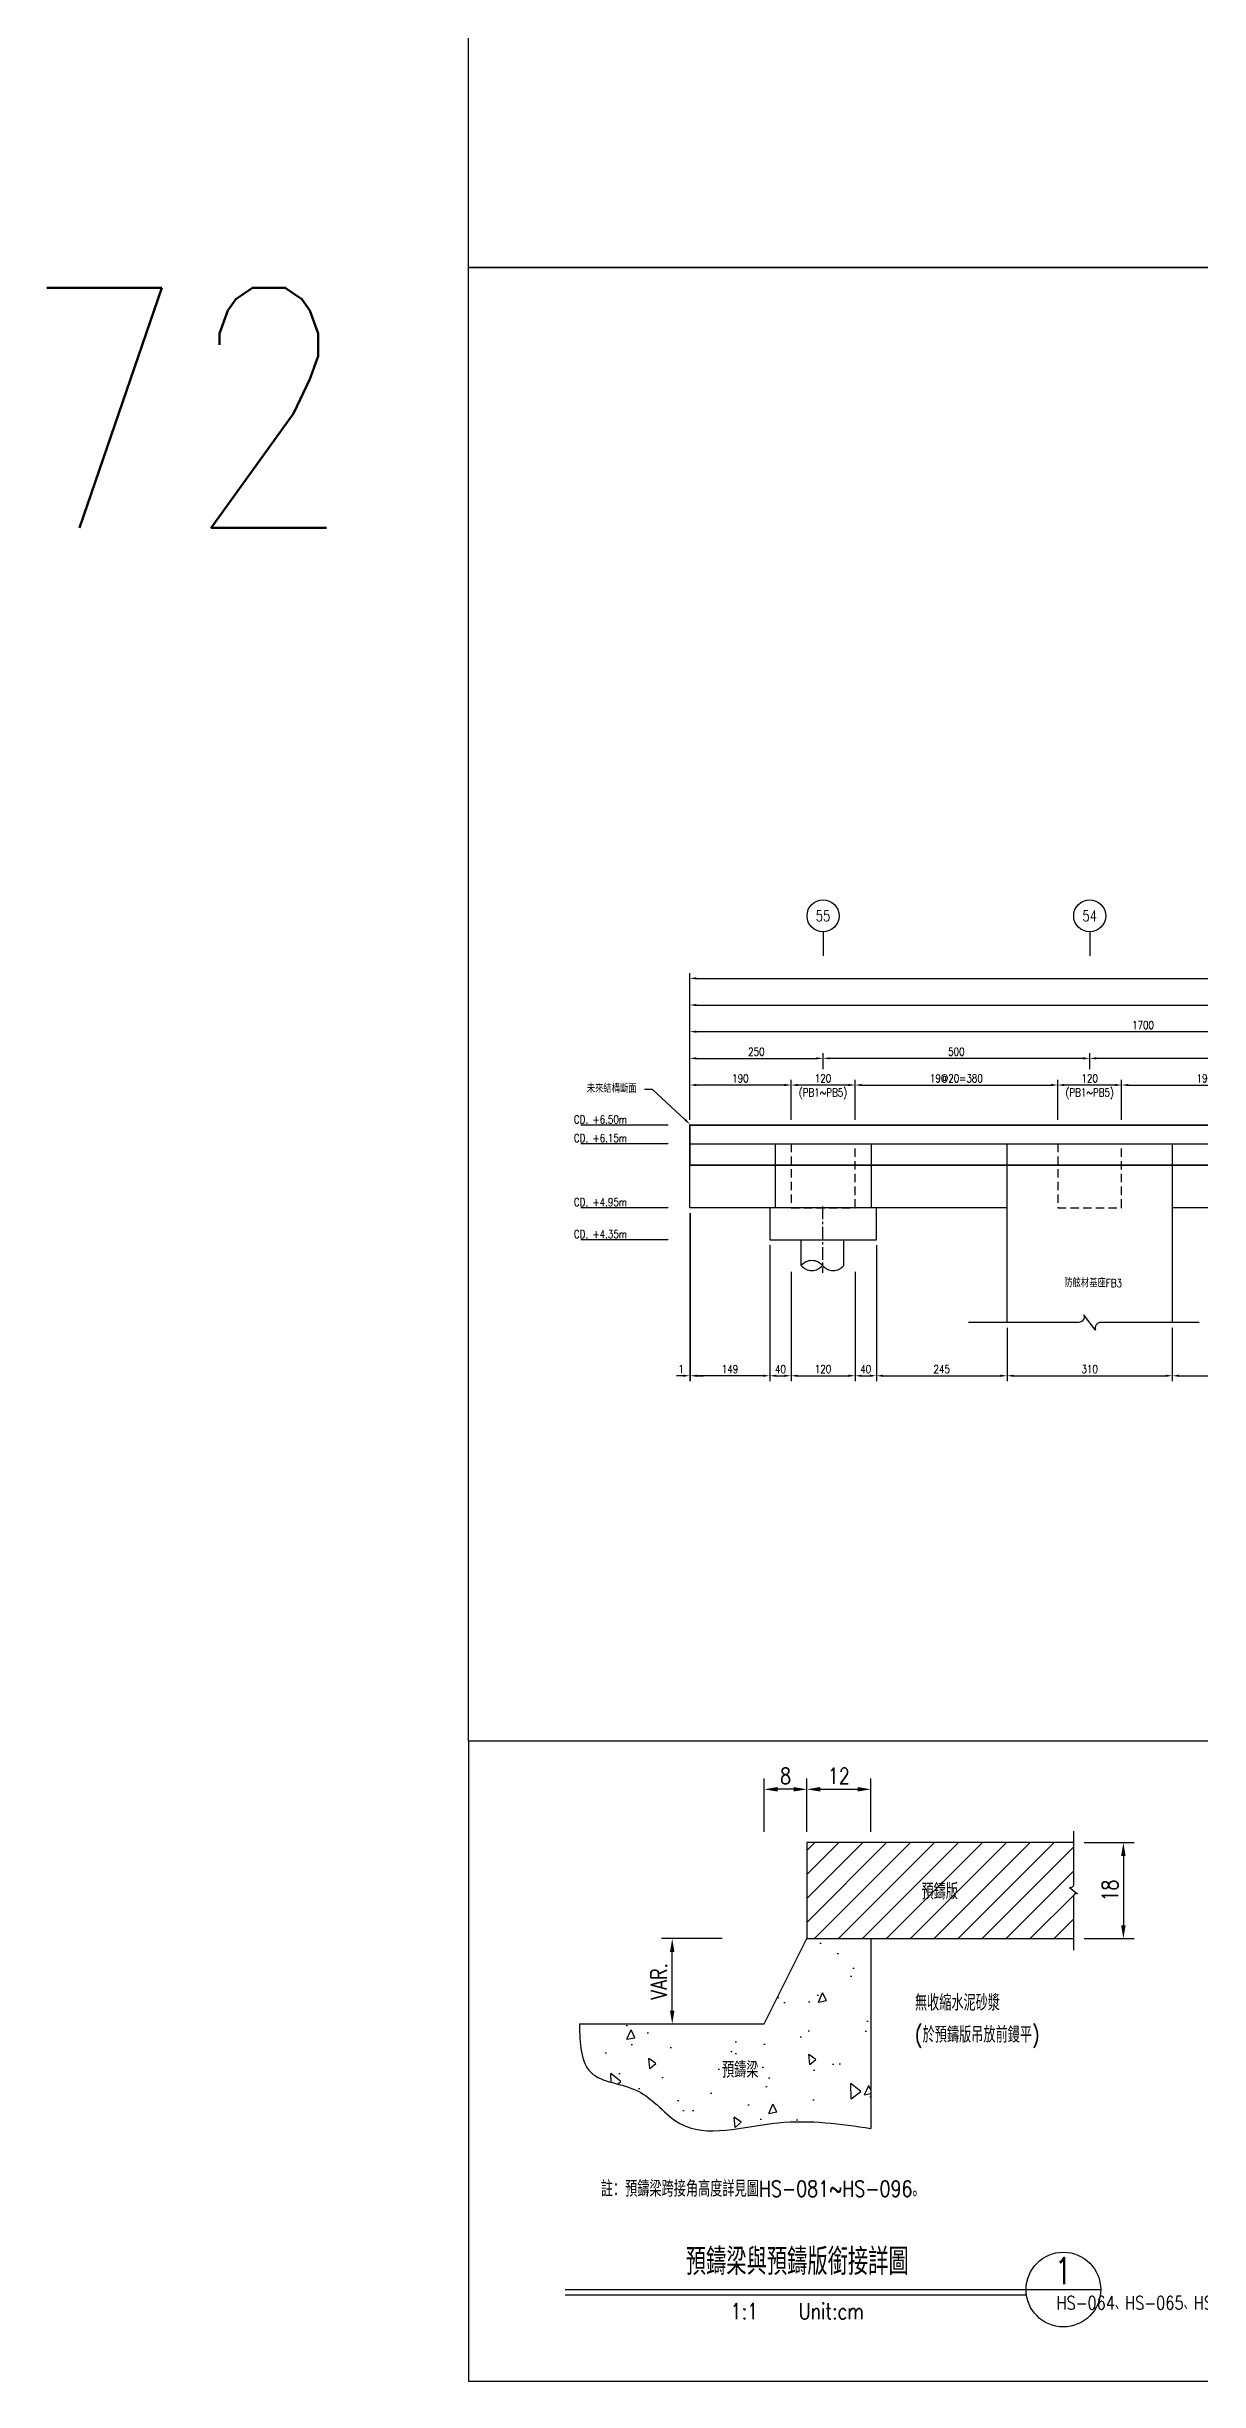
# Model space of a CAD drawing. Extents: x -791 to 13121, y -31587 to 2944.
# Drawn here: x -791 to 1371, y -31587 to -27211 of the extents above; entities that cross this region are included whole.
import ezdxf
from ezdxf import colors
from ezdxf.entities.mleader import LeaderData, LeaderLine
from ezdxf.enums import TextEntityAlignment as Align
from ezdxf.math import Vec2, Vec3

# ---------------------------------------------------------------- set-up
doc = ezdxf.new("R2010")
doc.units = 0
doc.header["$LTSCALE"] = 0.05
doc.linetypes.add('CENTER', pattern=[50.8, 31.75, -6.35, 6.35, -6.35])
doc.linetypes.add('DASHED', pattern=[19.05, 12.7, -6.35])
doc.layers.get('Defpoints').update_dxf_attribs({"linetype": 'CONTINUOUS'})
for name, color, linetype in [('HB_0', 7, 'CONTINUOUS'), ('HB_DIM', 1, 'CONTINUOUS'), ('HB_SYMBOLS', 7, 'CONTINUOUS'), ('HB_TXT_CTEXT', 2, 'CONTINUOUS'), ('底圖', 7, 'CONTINUOUS')]:
    doc.layers.add(name, color=color, linetype=linetype)
doc.styles.get("Standard").update_dxf_attribs({"font": 'ROMANS.shx', "width": 0.8, "bigfont": 'lchinap.shx'})
doc.linetypes.add('TRACKS', pattern='A,3.81,[130,ltypeshp.shx,S=6.35,R=0,X=0,Y=0],3.81', length=7.62)
doc.dimstyles.new('10', dxfattribs={"dimscale": 10, "dimtxt": 3, "dimasz": 2.5, "dimexe": 2, "dimexo": 2, "dimgap": 1, "dimtad": 1, "dimdec": 0, "dimlfac": 0.1, "dimdsep": 46, "dimtxsty": 'Standard', "dimcen": 0, "dimclrt": 2, "dimadec": 0, "dimazin": 0, "dimtfac": 1, "dimtdec": 0, "dimtix": 1, "dimtmove": 2, "dimatfit": 3, "dimfxl": 0, "dimtolj": 1, "dimtzin": 0, "dimarcsym": 0})
doc.dimstyles.new('50cm', dxfattribs={"dimscale": 5, "dimtxt": 3, "dimasz": 2.5, "dimexe": 2, "dimexo": 2, "dimgap": 1, "dimtad": 1, "dimdsep": 46, "dimtxsty": 'Standard', "dimcen": 0, "dimclrt": 2, "dimadec": 0, "dimazin": 0, "dimtfac": 1, "dimtix": 1, "dimtmove": 2, "dimatfit": 3, "dimfxl": 0, "dimtolj": 1, "dimtzin": 0, "dimarcsym": 0})

# ---------------------------------------------------------------- blocks, each defined once
blk = doc.blocks.new('*D744')
at = {"layer": 'Defpoints', "color": 0, "linetype": 'Continuous'}
for p in [(1134.7, -30577.7), (1134.7, -30757.7), (1228.2, -30757.7)]:
    blk.add_point(p, dxfattribs=at)
at = {"layer": 'HB_DIM', "color": 0, "linetype": 'Continuous', "lineweight": -2}
for p, q in [((1154.7, -30577.7), (1248.2, -30577.7)), ((1228.2, -30602.7), (1228.2, -30732.7)), ((1154.7, -30757.7), (1248.2, -30757.7))]:
    blk.add_line(p, q, dxfattribs=at)
at = {"layer": 'HB_DIM', "color": 0, "linetype": 'Continuous'}
for points in [[(1224, -30602.7), (1232.4, -30602.7), (1228.2, -30577.7)], [(1224, -30732.7), (1232.4, -30732.7), (1228.2, -30757.7)]]:
    blk.add_solid(points, dxfattribs=at)
at = {"layer": 'HB_DIM', "color": 2, "linetype": 'Continuous', "insert": (1203.2, -30667.7), "char_height": 30, "attachment_point": 5, "rotation": 90}
blk.add_mtext('\\A1;18', dxfattribs=at)
blk = doc.blocks.new('*D745')
at = {"layer": 'Defpoints', "color": 0, "linetype": 'Continuous'}
for p in [(382.2, -30757.7), (495.8, -30757.7), (495.8, -30917.7)]:
    blk.add_point(p, dxfattribs=at)
at = {"layer": 'HB_DIM', "color": 0, "linetype": 'Continuous', "lineweight": -2}
for p, q in [((475.8, -30757.7), (362.2, -30757.7)), ((382.2, -30892.7), (382.2, -30782.7)), ((475.8, -30917.7), (362.2, -30917.7))]:
    blk.add_line(p, q, dxfattribs=at)
at = {"layer": 'HB_DIM', "color": 0, "linetype": 'Continuous'}
for points in [[(378, -30782.7), (386.4, -30782.7), (382.2, -30757.7)], [(378, -30892.7), (386.4, -30892.7), (382.2, -30917.7)]]:
    blk.add_solid(points, dxfattribs=at)
at = {"layer": 'HB_DIM', "color": 2, "linetype": 'Continuous', "insert": (357.2, -30837.7), "char_height": 30, "attachment_point": 5, "rotation": 90}
blk.add_mtext('\\A1;VAR.', dxfattribs=at)
blk = doc.blocks.new('*D746')
at = {"layer": 'Defpoints', "color": 0, "linetype": 'Continuous'}
for p in [(754.7, -30477.7), (634.7, -30577.7), (754.7, -30577.7)]:
    blk.add_point(p, dxfattribs=at)
at = {"layer": 'HB_DIM', "color": 0, "linetype": 'Continuous', "lineweight": -2}
for p, q in [((634.7, -30557.7), (634.7, -30457.7)), ((754.7, -30557.7), (754.7, -30457.7)), ((659.7, -30477.7), (729.7, -30477.7))]:
    blk.add_line(p, q, dxfattribs=at)
at = {"layer": 'HB_DIM', "color": 0, "linetype": 'Continuous'}
for points in [[(659.7, -30473.5), (659.7, -30481.9), (634.7, -30477.7)], [(729.7, -30473.5), (729.7, -30481.9), (754.7, -30477.7)]]:
    blk.add_solid(points, dxfattribs=at)
at = {"layer": 'HB_DIM', "color": 2, "linetype": 'Continuous', "insert": (694.7, -30452.7), "char_height": 30, "attachment_point": 5}
blk.add_mtext('\\A1;12', dxfattribs=at)
blk = doc.blocks.new('*D747')
at = {"layer": 'Defpoints', "color": 0, "linetype": 'Continuous'}
for p in [(554.7, -30477.7), (554.7, -30577.7), (634.7, -30577.7)]:
    blk.add_point(p, dxfattribs=at)
at = {"layer": 'HB_DIM', "color": 0, "linetype": 'Continuous', "lineweight": -2}
for p, q in [((554.7, -30557.7), (554.7, -30457.7)), ((634.7, -30557.7), (634.7, -30457.7)), ((609.7, -30477.7), (579.7, -30477.7))]:
    blk.add_line(p, q, dxfattribs=at)
at = {"layer": 'HB_DIM', "color": 0, "linetype": 'Continuous'}
for points in [[(579.7, -30473.5), (579.7, -30481.9), (554.7, -30477.7)], [(609.7, -30473.5), (609.7, -30481.9), (634.7, -30477.7)]]:
    blk.add_solid(points, dxfattribs=at)
at = {"layer": 'HB_DIM', "color": 2, "linetype": 'Continuous', "insert": (594.7, -30452.7), "char_height": 30, "attachment_point": 5, "rotation": 360}
blk.add_mtext('\\A1;8', dxfattribs=at)
blk = doc.blocks.new('CA')
at = {"layer": 'HB_SYMBOLS', "color": 3, "linetype": 'Continuous'}
blk.add_line((0, 0), (14, 0), dxfattribs=at)
at = {"layer": 'HB_SYMBOLS', "color": 4, "linetype": 'Continuous'}
blk.add_circle((7, 0), 7, dxfattribs=at)
at = {"layer": 'HB_SYMBOLS', "color": 3, "linetype": 'Continuous', "width": 0.8}
blk.add_attdef('A', text='', height=5, dxfattribs=at).set_placement((7, 3.5), align=Align.MIDDLE)
at = {"layer": 'HB_SYMBOLS', "color": 1, "linetype": 'Continuous', "width": 0.8}
blk.add_attdef('HB2002', text='', height=2.5, dxfattribs=at).set_placement((7, -2.5), align=Align.MIDDLE)
blk = doc.blocks.new('_None')
blk = doc.blocks.new('*D1670')
at = {"layer": 'Defpoints', "color": 0}
for p in [(-1, 380), (-2501, 155), (-1, 155)]:
    blk.add_point(p, dxfattribs=at)
at = {"layer": 'HB_DIM', "color": 0, "lineweight": -2}
for p, q in [((-2501, 165), (-2501, 390)), ((-2488.5, 380), (-13.5, 380))]:
    blk.add_line(p, q, dxfattribs=at)
at = {"layer": 'HB_DIM', "color": 0}
for points in [[(-2488.5, 382.1), (-2488.5, 377.9), (-2501, 380)], [(-13.5, 382.1), (-13.5, 377.9), (-1, 380)]]:
    blk.add_solid(points, dxfattribs=at)
at = {"layer": 'HB_DIM', "color": 2, "insert": (-1271, 392.5), "char_height": 15, "attachment_point": 5}
blk.add_mtext('\\A1;4499', dxfattribs=at)
blk = doc.blocks.new('*D1671')
at = {"layer": 'Defpoints', "color": 0}
for p in [(-1, 430), (-2501, 155), (-1, 155)]:
    blk.add_point(p, dxfattribs=at)
at = {"layer": 'HB_DIM', "color": 0, "lineweight": -2}
for p, q in [((-2501, 165), (-2501, 440)), ((-2488.5, 430), (-13.5, 430))]:
    blk.add_line(p, q, dxfattribs=at)
at = {"layer": 'HB_DIM', "color": 0}
for points in [[(-2488.5, 432.1), (-2488.5, 427.9), (-2501, 430)], [(-13.5, 432.1), (-13.5, 427.9), (-1, 430)]]:
    blk.add_solid(points, dxfattribs=at)
at = {"layer": 'HB_DIM', "color": 2, "insert": (-1270.5, 442.5), "char_height": 15, "attachment_point": 5}
blk.add_mtext('\\A1;4500', dxfattribs=at)
blk = doc.blocks.new('gr_t')
at = {"layer": 'HB_SYMBOLS', "color": 4, "linetype": 'Continuous'}
blk.add_line((0, -6), (0, -15), dxfattribs=at)
blk.add_circle((0, 0), 6, dxfattribs=at)
at = {"layer": 'HB_SYMBOLS', "color": 4, "linetype": 'Continuous', "width": 0.8}
blk.add_attdef('A', text='', height=4.5, dxfattribs=at).set_placement((0, 0), align=Align.MIDDLE)
blk = doc.blocks.new('*D1674')
at = {"layer": 'Defpoints', "color": 0}
for p in [(-1311, 230), (-1691, 155), (-1311, 155)]:
    blk.add_point(p, dxfattribs=at)
at = {"layer": 'HB_DIM', "color": 0, "lineweight": -2}
for p, q in [((-1691, 165), (-1691, 240)), ((-1678.5, 230), (-1323.5, 230)), ((-1311, 165), (-1311, 240))]:
    blk.add_line(p, q, dxfattribs=at)
at = {"layer": 'HB_DIM', "color": 0}
for points in [[(-1678.5, 232.1), (-1678.5, 227.9), (-1691, 230)], [(-1323.5, 232.1), (-1323.5, 227.9), (-1311, 230)]]:
    blk.add_solid(points, dxfattribs=at)
at = {"layer": 'HB_DIM', "color": 2, "insert": (-1501, 242.5), "char_height": 15, "attachment_point": 5}
blk.add_mtext('\\A1;19@20=380', dxfattribs=at)
blk = doc.blocks.new('*D1675')
at = {"layer": 'Defpoints', "color": 0}
for p in [(-1811, 230), (-2191, 155), (-1811, 155)]:
    blk.add_point(p, dxfattribs=at)
at = {"layer": 'HB_DIM', "color": 0, "lineweight": -2}
for p, q in [((-2191, 165), (-2191, 240)), ((-2178.5, 230), (-1823.5, 230)), ((-1811, 165), (-1811, 240))]:
    blk.add_line(p, q, dxfattribs=at)
at = {"layer": 'HB_DIM', "color": 0}
for points in [[(-2178.5, 232.1), (-2178.5, 227.9), (-2191, 230)], [(-1823.5, 232.1), (-1823.5, 227.9), (-1811, 230)]]:
    blk.add_solid(points, dxfattribs=at)
at = {"layer": 'HB_DIM', "color": 2, "insert": (-2001, 242.5), "char_height": 15, "attachment_point": 5}
blk.add_mtext('\\A1;19@20=380', dxfattribs=at)
blk = doc.blocks.new('*D1676')
at = {"layer": 'Defpoints', "color": 0}
for p in [(-2501, 230), (-2501, 155), (-2311, 155)]:
    blk.add_point(p, dxfattribs=at)
at = {"layer": 'HB_DIM', "color": 0, "lineweight": -2}
for p, q in [((-2501, 165), (-2501, 240)), ((-2323.5, 230), (-2488.5, 230)), ((-2311, 165), (-2311, 240))]:
    blk.add_line(p, q, dxfattribs=at)
at = {"layer": 'HB_DIM', "color": 0}
for points in [[(-2488.5, 232.1), (-2488.5, 227.9), (-2501, 230)], [(-2323.5, 232.1), (-2323.5, 227.9), (-2311, 230)]]:
    blk.add_solid(points, dxfattribs=at)
at = {"layer": 'HB_DIM', "color": 2, "insert": (-2406, 242.5), "char_height": 15, "attachment_point": 5}
blk.add_mtext('\\A1;190', dxfattribs=at)
blk = doc.blocks.new('預鑄樁帽2x2')
at = {"layer": 'HB_0'}
blk.add_lwpolyline([(-100, 0), (100, 0), (100, 60), (-100, 60)], close=True, dxfattribs=at)
blk = doc.blocks.new('*D1677')
at = {"layer": 'Defpoints', "color": 0}
for p in [(-2351, -60), (-2311, -155), (-2311, -315)]:
    blk.add_point(p, dxfattribs=at)
at = {"layer": 'HB_DIM', "color": 0, "lineweight": -2}
for p, q in [((-2351, -70), (-2351, -325)), ((-2311, -165), (-2311, -325)), ((-2338.5, -315), (-2323.5, -315))]:
    blk.add_line(p, q, dxfattribs=at)
at = {"layer": 'HB_DIM', "color": 0}
for points in [[(-2338.5, -312.9), (-2338.5, -317.1), (-2351, -315)], [(-2323.5, -312.9), (-2323.5, -317.1), (-2311, -315)]]:
    blk.add_solid(points, dxfattribs=at)
at = {"layer": 'HB_DIM', "color": 2, "insert": (-2331, -302.5), "char_height": 15, "attachment_point": 5}
blk.add_mtext('\\A1;40', dxfattribs=at)
blk = doc.blocks.new('*D1678')
at = {"layer": 'Defpoints', "color": 0}
for p in [(-2500, 0), (-2351, -60), (-2500, -315)]:
    blk.add_point(p, dxfattribs=at)
at = {"layer": 'HB_DIM', "color": 0, "lineweight": -2}
for p, q in [((-2500, -10), (-2500, -325)), ((-2351, -70), (-2351, -325)), ((-2363.5, -315), (-2487.5, -315))]:
    blk.add_line(p, q, dxfattribs=at)
at = {"layer": 'HB_DIM', "color": 0}
for points in [[(-2487.5, -312.9), (-2487.5, -317.1), (-2500, -315)], [(-2363.5, -312.9), (-2363.5, -317.1), (-2351, -315)]]:
    blk.add_solid(points, dxfattribs=at)
at = {"layer": 'HB_DIM', "color": 2, "insert": (-2425.5, -302.5), "char_height": 15, "attachment_point": 5}
blk.add_mtext('\\A1;149', dxfattribs=at)
blk = doc.blocks.new('*D1679')
at = {"layer": 'Defpoints', "color": 0}
for p in [(-2501, 0), (-2500, 0), (-2501, -315)]:
    blk.add_point(p, dxfattribs=at)
at = {"layer": 'HB_DIM', "color": 0, "lineweight": -2}
for p, q in [((-2501, -10), (-2501, -325)), ((-2500, -10), (-2500, -325)), ((-2513.5, -315), (-2526, -315)), ((-2500, -315), (-2501, -315)), ((-2487.5, -315), (-2475, -315))]:
    blk.add_line(p, q, dxfattribs=at)
at = {"layer": 'HB_DIM', "color": 0}
for points in [[(-2513.5, -312.9), (-2513.5, -317.1), (-2501, -315)], [(-2487.5, -312.9), (-2487.5, -317.1), (-2500, -315)]]:
    blk.add_solid(points, dxfattribs=at)
at = {"layer": 'HB_DIM', "color": 2, "insert": (-2517.2, -302.5), "char_height": 15, "attachment_point": 5}
blk.add_mtext('\\A1;1', dxfattribs=at)
blk = doc.blocks.new('*D1643')
at = {"layer": 'Defpoints', "color": 0}
for p in [(-2501, 330), (-2501, 280), (-801, 280)]:
    blk.add_point(p, dxfattribs=at)
at = {"layer": 'HB_DIM', "color": 0, "lineweight": -2}
for p, q in [((-2501, 290), (-2501, 340)), ((-813.5, 330), (-2488.5, 330)), ((-801, 290), (-801, 340))]:
    blk.add_line(p, q, dxfattribs=at)
at = {"layer": 'HB_DIM', "color": 0}
for points in [[(-2488.5, 332.1), (-2488.5, 327.9), (-2501, 330)], [(-813.5, 332.1), (-813.5, 327.9), (-801, 330)]]:
    blk.add_solid(points, dxfattribs=at)
at = {"layer": 'HB_DIM', "color": 2, "insert": (-1651, 342.5), "char_height": 15, "attachment_point": 5}
blk.add_mtext('\\A1;1700', dxfattribs=at)
blk = doc.blocks.new('*D1644')
at = {"layer": 'Defpoints', "color": 0}
for p in [(-2311, -110), (-2191, -110), (-2191, -315)]:
    blk.add_point(p, dxfattribs=at)
at = {"layer": 'HB_DIM', "color": 0, "lineweight": -2}
for p, q in [((-2311, -120), (-2311, -325)), ((-2191, -120), (-2191, -325)), ((-2298.5, -315), (-2203.5, -315))]:
    blk.add_line(p, q, dxfattribs=at)
at = {"layer": 'HB_DIM', "color": 0}
for points in [[(-2298.5, -312.9), (-2298.5, -317.1), (-2311, -315)], [(-2203.5, -312.9), (-2203.5, -317.1), (-2191, -315)]]:
    blk.add_solid(points, dxfattribs=at)
at = {"layer": 'HB_DIM', "color": 2, "insert": (-2251, -302.5), "char_height": 15, "attachment_point": 5}
blk.add_mtext('\\A1;120', dxfattribs=at)
blk = doc.blocks.new('*D1645')
at = {"layer": 'Defpoints', "color": 0}
for p in [(-2151, -60), (-2191, -110), (-2151, -315)]:
    blk.add_point(p, dxfattribs=at)
at = {"layer": 'HB_DIM', "color": 0, "lineweight": -2}
for p, q in [((-2151, -70), (-2151, -325)), ((-2191, -120), (-2191, -325)), ((-2178.5, -315), (-2163.5, -315))]:
    blk.add_line(p, q, dxfattribs=at)
at = {"layer": 'HB_DIM', "color": 0}
for points in [[(-2178.5, -312.9), (-2178.5, -317.1), (-2191, -315)], [(-2163.5, -312.9), (-2163.5, -317.1), (-2151, -315)]]:
    blk.add_solid(points, dxfattribs=at)
at = {"layer": 'HB_DIM', "color": 2, "insert": (-2171, -302.5), "char_height": 15, "attachment_point": 5}
blk.add_mtext('\\A1;40', dxfattribs=at)
blk = doc.blocks.new('*D1646')
at = {"layer": 'Defpoints', "color": 0}
for p in [(-2151, -60), (-1906, -215), (-1906, -315)]:
    blk.add_point(p, dxfattribs=at)
at = {"layer": 'HB_DIM', "color": 0, "lineweight": -2}
for p, q in [((-2151, -70), (-2151, -325)), ((-1906, -225), (-1906, -325)), ((-2138.5, -315), (-1918.5, -315))]:
    blk.add_line(p, q, dxfattribs=at)
at = {"layer": 'HB_DIM', "color": 0}
for points in [[(-2138.5, -312.9), (-2138.5, -317.1), (-2151, -315)], [(-1918.5, -312.9), (-1918.5, -317.1), (-1906, -315)]]:
    blk.add_solid(points, dxfattribs=at)
at = {"layer": 'HB_DIM', "color": 2, "insert": (-2028.5, -302.5), "char_height": 15, "attachment_point": 5}
blk.add_mtext('\\A1;245', dxfattribs=at)
blk = doc.blocks.new('*D1647')
at = {"layer": 'Defpoints', "color": 0}
for p in [(-1906, -215), (-1596, -215), (-1596, -315)]:
    blk.add_point(p, dxfattribs=at)
at = {"layer": 'HB_DIM', "color": 0, "lineweight": -2}
for p, q in [((-1906, -225), (-1906, -325)), ((-1596, -225), (-1596, -325)), ((-1893.5, -315), (-1608.5, -315))]:
    blk.add_line(p, q, dxfattribs=at)
at = {"layer": 'HB_DIM', "color": 0}
for points in [[(-1893.5, -312.9), (-1893.5, -317.1), (-1906, -315)], [(-1608.5, -312.9), (-1608.5, -317.1), (-1596, -315)]]:
    blk.add_solid(points, dxfattribs=at)
at = {"layer": 'HB_DIM', "color": 2, "insert": (-1751, -302.5), "char_height": 15, "attachment_point": 5}
blk.add_mtext('\\A1;310', dxfattribs=at)
blk = doc.blocks.new('*D1648')
at = {"layer": 'Defpoints', "color": 0}
for p in [(-1351, -60), (-1596, -215), (-1351, -315)]:
    blk.add_point(p, dxfattribs=at)
at = {"layer": 'HB_DIM', "color": 0, "lineweight": -2}
for p, q in [((-1351, -70), (-1351, -325)), ((-1596, -225), (-1596, -325)), ((-1583.5, -315), (-1363.5, -315))]:
    blk.add_line(p, q, dxfattribs=at)
at = {"layer": 'HB_DIM', "color": 0}
for points in [[(-1583.5, -312.9), (-1583.5, -317.1), (-1596, -315)], [(-1363.5, -312.9), (-1363.5, -317.1), (-1351, -315)]]:
    blk.add_solid(points, dxfattribs=at)
at = {"layer": 'HB_DIM', "color": 2, "insert": (-1473.5, -302.5), "char_height": 15, "attachment_point": 5}
blk.add_mtext('\\A1;245', dxfattribs=at)
blk = doc.blocks.new('*D1659')
at = {"layer": 'Defpoints', "color": 0}
for p in [(-2251, 280), (-2251, 250), (-2501, 155)]:
    blk.add_point(p, dxfattribs=at)
at = {"layer": 'HB_DIM', "color": 0, "lineweight": -2}
for p, q in [((-2501, 165), (-2501, 290)), ((-2488.5, 280), (-2263.5, 280)), ((-2251, 260), (-2251, 290))]:
    blk.add_line(p, q, dxfattribs=at)
at = {"layer": 'HB_DIM', "color": 0}
for points in [[(-2488.5, 282.1), (-2488.5, 277.9), (-2501, 280)], [(-2263.5, 282.1), (-2263.5, 277.9), (-2251, 280)]]:
    blk.add_solid(points, dxfattribs=at)
at = {"layer": 'HB_DIM', "color": 2, "insert": (-2376, 292.5), "char_height": 15, "attachment_point": 5}
blk.add_mtext('\\A1;250', dxfattribs=at)
blk = doc.blocks.new('*D1662')
at = {"layer": 'Defpoints', "color": 0}
for p in [(-1751, 280), (-1751, 250), (-1251, 250)]:
    blk.add_point(p, dxfattribs=at)
at = {"layer": 'HB_DIM', "color": 0, "lineweight": -2}
for p, q in [((-1751, 260), (-1751, 290)), ((-1263.5, 280), (-1738.5, 280)), ((-1251, 260), (-1251, 290))]:
    blk.add_line(p, q, dxfattribs=at)
at = {"layer": 'HB_DIM', "color": 0}
for points in [[(-1738.5, 282.1), (-1738.5, 277.9), (-1751, 280)], [(-1263.5, 282.1), (-1263.5, 277.9), (-1251, 280)]]:
    blk.add_solid(points, dxfattribs=at)
at = {"layer": 'HB_DIM', "color": 2, "insert": (-1501, 292.5), "char_height": 15, "attachment_point": 5}
blk.add_mtext('\\A1;500', dxfattribs=at)
blk = doc.blocks.new('*D1663')
at = {"layer": 'Defpoints', "color": 0}
for p in [(-2251, 280), (-2251, 250), (-1751, 250)]:
    blk.add_point(p, dxfattribs=at)
at = {"layer": 'HB_DIM', "color": 0, "lineweight": -2}
for p, q in [((-2251, 260), (-2251, 290)), ((-1763.5, 280), (-2238.5, 280)), ((-1751, 260), (-1751, 290))]:
    blk.add_line(p, q, dxfattribs=at)
at = {"layer": 'HB_DIM', "color": 0}
for points in [[(-2238.5, 282.1), (-2238.5, 277.9), (-2251, 280)], [(-1763.5, 282.1), (-1763.5, 277.9), (-1751, 280)]]:
    blk.add_solid(points, dxfattribs=at)
at = {"layer": 'HB_DIM', "color": 2, "insert": (-2001, 292.5), "char_height": 15, "attachment_point": 5}
blk.add_mtext('\\A1;500', dxfattribs=at)
blk = doc.blocks.new('*D1665')
at = {"layer": 'Defpoints', "color": 0}
for p in [(-2311, 230), (-2311, 155), (-2191, 155)]:
    blk.add_point(p, dxfattribs=at)
at = {"layer": 'HB_DIM', "color": 0, "lineweight": -2}
for p, q in [((-2311, 165), (-2311, 240)), ((-2203.5, 230), (-2298.5, 230)), ((-2191, 165), (-2191, 240))]:
    blk.add_line(p, q, dxfattribs=at)
at = {"layer": 'HB_DIM', "color": 0}
for points in [[(-2298.5, 232.1), (-2298.5, 227.9), (-2311, 230)], [(-2203.5, 232.1), (-2203.5, 227.9), (-2191, 230)]]:
    blk.add_solid(points, dxfattribs=at)
at = {"layer": 'HB_DIM', "color": 2, "char_height": 15, "attachment_point": 5}
for s, insert in [('\\A1;(PB1~PB5)', (-2251, 213.6)), ('\\A1;120', (-2251, 242.5))]:
    blk.add_mtext(s, dxfattribs=dict(at, insert=insert))
blk = doc.blocks.new('*D1666')
at = {"layer": 'Defpoints', "color": 0}
for p in [(-1811, 230), (-1811, 155), (-1691, 155)]:
    blk.add_point(p, dxfattribs=at)
at = {"layer": 'HB_DIM', "color": 0, "lineweight": -2}
for p, q in [((-1811, 165), (-1811, 240)), ((-1703.5, 230), (-1798.5, 230)), ((-1691, 165), (-1691, 240))]:
    blk.add_line(p, q, dxfattribs=at)
at = {"layer": 'HB_DIM', "color": 0}
for points in [[(-1798.5, 232.1), (-1798.5, 227.9), (-1811, 230)], [(-1703.5, 232.1), (-1703.5, 227.9), (-1691, 230)]]:
    blk.add_solid(points, dxfattribs=at)
at = {"layer": 'HB_DIM', "color": 2, "char_height": 15, "attachment_point": 5}
for s, insert in [('\\A1;(PB1~PB5)', (-1751, 213.6)), ('\\A1;120', (-1751, 242.5))]:
    blk.add_mtext(s, dxfattribs=dict(at, insert=insert))
blk = doc.blocks.new('80cm直樁')
at = {"layer": 'HB_0', "linetype": 'Continuous'}
for p, q in [((-40, -48.1), (-40, 0)), ((40, -48.1), (40, 0))]:
    blk.add_line(p, q, dxfattribs=at)
for points in [[(-40, -48.1, -0.48), (0, -48.1, 0.48), (40, -48.1, 0.48)], [(-40, -48.1, 0.48), (0, -48.1, 0.48)]]:
    blk.add_lwpolyline(points, format="xyb", dxfattribs=at)
at = {"layer": 'HB_DIM', "color": 1, "linetype": 'CENTER', "ltscale": 15}
blk.add_line((0, 62.2), (0, -62.2), dxfattribs=at)
blk = doc.blocks.new('斷面圖R左')
at = {"layer": 'HB_0'}
for p, q in [((-2341, 120), (-2341, 0)), ((-2161, 120), (-2161, 0))]:
    blk.add_line(p, q, dxfattribs=at)
at = {"layer": 'HB_0', "color": 1, "linetype": 'DASHED', "ltscale": 30, "const_width": 3}
blk.add_lwpolyline([(-801, 155), (-2501, 155), (-2501, 80), (-801, 80)], dxfattribs=at)
at = {"layer": 'HB_0'}
blk.add_lwpolyline([(-801, 155), (-2501, 155), (-2501, 120), (-801, 120)], close=True, dxfattribs=at)
for points in [[(-1906, 0), (-2501, 0), (-2501, 119)], [(-1906, -215), (-1906, 120)], [(-1596, 120), (-1596, -215)], [(-406, 0), (-1596, 0)]]:
    blk.add_lwpolyline(points, dxfattribs=at)
at = {"layer": 'HB_0', "color": 252, "linetype": 'DASHED', "ltscale": 25}
for points in [[(-2311, 120), (-2311, 0), (-2191, 0), (-2191, 120)], [(-1811, 120), (-1811, 0), (-1691, 0), (-1691, 120)]]:
    blk.add_lwpolyline(points, dxfattribs=at)
at = {"layer": 'HB_DIM', "linetype": 'Continuous'}
blk.add_lwpolyline([(-1545.538, -215), (-1730.166, -215, 0.52947275), (-1739.886, -229.302), (-1762.114, -200.698, -0.53281519), (-1771.834, -215), (-1977.979, -215)], format="xyb", dxfattribs=at)
at = {"layer": 'HB_0'}
for name, p in [('預鑄樁帽2x2', (-2251, -60)), ('80cm直樁', (-2252, -60))]:
    blk.add_blockref(name, p, dxfattribs=at)
at = {"layer": '底圖'}
ref = blk.add_blockref('gr_t', (-2251, 547.059), dxfattribs=dict(at, xscale=5, yscale=5, zscale=5))
ref.add_attrib('A', '55', dxfattribs={"layer": 'HB_SYMBOLS', "color": 4, "linetype": 'Continuous', "height": 20, "width": 0.8}).set_placement((-2251, 547.059), align=Align.MIDDLE)
ref = blk.add_blockref('gr_t', (-1751, 547.059), dxfattribs=dict(at, xscale=5, yscale=5, zscale=5))
ref.add_attrib('A', '54', dxfattribs={"layer": 'HB_SYMBOLS', "color": 4, "linetype": 'Continuous', "height": 20, "width": 0.8}).set_placement((-1751, 547.059), align=Align.MIDDLE)
at = {"layer": 'HB_0', "color": 2, "linetype": 'Continuous', "width": 0.8}
blk.add_text('防舷材基座FB3', height=15, dxfattribs=at).set_placement((-1744.566, -139.27), align=Align.MIDDLE)
at = {"layer": 'HB_DIM'}
for base, text, picture, middle in [((-1, 430), '4500', '*D1671', (-1270.52, 442.5)), ((-1, 380), '4499', '*D1670', (-1271.02, 392.5))]:
    dim = blk.add_linear_dim(base=base, p1=(-2501, 155), p2=(-1, 155), text=text, dimstyle='50cm', override={"dimse2": 1}, dxfattribs=at)
    dim.commit()
    dim.dimension.update_dxf_attribs({"geometry": picture, "text_midpoint": middle, "dimtype": 160})
for base, p1, p2, picture, middle in [((-2501, 330), (-801, 280), (-2501, 280), '*D1643', (-1651, 342.5)), ((-2251, 280), (-2501, 155), (-2251, 250), '*D1659', (-2376, 292.5)), ((-2251, 280), (-1751, 250), (-2251, 250), '*D1663', (-2001, 292.5)), ((-1751, 280), (-1251, 250), (-1751, 250), '*D1662', (-1501, 292.5)), ((-2501, 230), (-2311, 155), (-2501, 155), '*D1676', (-2406, 242.5)), ((-2311, -315), (-2351, -60), (-2311, -155), '*D1677', (-2331, -302.5)), ((-2151, -315), (-2191, -110), (-2151, -60), '*D1645', (-2171, -302.5)), ((-1906, -315), (-2151, -60), (-1906, -215), '*D1646', (-2028.5, -302.5)), ((-1351, -315), (-1596, -215), (-1351, -60), '*D1648', (-1473.5, -302.5)), ((-2191, -315), (-2311, -110), (-2191, -110), '*D1644', (-2251, -302.5)), ((-1596, -315), (-1906, -215), (-1596, -215), '*D1647', (-1751, -302.5))]:
    dim = blk.add_linear_dim(base=base, p1=p1, p2=p2, dimstyle='50cm', dxfattribs=at)
    dim.commit()
    dim.dimension.update_dxf_attribs({"geometry": picture, "text_midpoint": middle})
for base, p1, p2, picture, middle in [((-2311, 230), (-2191, 155), (-2311, 155), '*D1665', (-2251, 230)), ((-1811, 230), (-1691, 155), (-1811, 155), '*D1666', (-1751, 230))]:
    dim = blk.add_linear_dim(base=base, p1=p1, p2=p2, angle=180, text='<>\\X(PB1~PB5)', dimstyle='50cm', dxfattribs=at)
    dim.commit()
    dim.dimension.update_dxf_attribs({"geometry": picture, "text_midpoint": middle})
for base, p1, p2, picture, middle in [((-1811, 230), (-2191, 155), (-1811, 155), '*D1675', (-2001, 242.5)), ((-1311, 230), (-1691, 155), (-1311, 155), '*D1674', (-1501, 242.5))]:
    dim = blk.add_linear_dim(base=base, p1=p1, p2=p2, text='19@20=<>', dimstyle='50cm', dxfattribs=at)
    dim.commit()
    dim.dimension.update_dxf_attribs({"geometry": picture, "text_midpoint": middle})
dim = blk.add_linear_dim(base=(-2501, -315), p1=(-2500, 0), p2=(-2501, 0), angle=180, dimstyle='50cm', dxfattribs=at)
dim.commit()
dim.dimension.update_dxf_attribs({"geometry": '*D1679', "text_midpoint": (-2517.16, -302.5), "dimtype": 160})
dim = blk.add_linear_dim(base=(-2500, -315), p1=(-2351, -60), p2=(-2500, 0), angle=180, dimstyle='50cm', dxfattribs=at)
dim.commit()
dim.dimension.update_dxf_attribs({"geometry": '*D1678', "text_midpoint": (-2425.5, -302.5)})
ml = blk.add_multileader_mtext('Standard', dxfattribs=at)
ml.set_content('未來結構斷面', color=2)
ml.set_leader_properties(color=1)
ml.build(insert=Vec2(0, 0))
ml.multileader.update_dxf_attribs({"dogleg_length": 3, "arrow_head_size": 12.5, "scale": 5})
ctx = ml.context
ctx.base_point, ctx.scale, ctx.char_height, ctx.arrow_head_size, ctx.landing_gap_size, ctx.plane_origin = Vec3(-2737.782, 221.684), 5, 15, 12.5, 15, Vec3(-2778.022, 190.391)
ctx.text_align_type = 2
notes = []
notes.append((ctx, [(1, (1, 1, 0), (-2570.532, 221.684), (-1, 0), 15, [(0, [(-2500.067, 156.07)], 0, [])])]))
ctx.mtext.insert, ctx.mtext.alignment, ctx.mtext.flow_direction = Vec3(-2600.532, 230.59), 3, 5
ml = blk.add_multileader_mtext('Standard', dxfattribs=at)
ml.set_content('CD. +6.50m', color=2)
ml.set_leader_properties(color=1)
ml.set_arrow_properties(name='NONE')
ml.build(insert=Vec2(0, 0))
ml.multileader.update_dxf_attribs({"text_left_attachment_type": 5, "text_right_attachment_type": 5, "dogleg_length": 3, "arrow_head_size": 12.5, "scale": 5})
ctx = ml.context
ctx.base_point, ctx.scale, ctx.char_height, ctx.arrow_head_size, ctx.landing_gap_size, ctx.plane_origin = Vec3(-2743.119, 155), 5, 15, 12.5, 15, Vec3(-2353.68, 160)
ctx.left_attachment, ctx.right_attachment, ctx.text_align_type = 5, 5, 2
notes.append((ctx, [(0, (1, 1, 0), (-2588.404, 155), (-1, 0), 15, [(0, [(-2541.343, 155)], 0, [])])]))
ctx.mtext.insert, ctx.mtext.alignment, ctx.mtext.flow_direction = Vec3(-2618.404, 173), 3, 5
ml = blk.add_multileader_mtext('Standard', dxfattribs=at)
ml.set_content('CD. +6.15m', color=2)
ml.set_leader_properties(color=1)
ml.set_arrow_properties(name='NONE')
ml.build(insert=Vec2(0, 0))
ml.multileader.update_dxf_attribs({"text_left_attachment_type": 5, "text_right_attachment_type": 5, "dogleg_length": 3, "arrow_head_size": 12.5, "scale": 5})
ctx = ml.context
ctx.base_point, ctx.scale, ctx.char_height, ctx.arrow_head_size, ctx.landing_gap_size, ctx.plane_origin = Vec3(-2743.119, 120), 5, 15, 12.5, 15, Vec3(-2353.68, 125)
ctx.left_attachment, ctx.right_attachment, ctx.text_align_type = 5, 5, 2
notes.append((ctx, [(0, (1, 1, 0), (-2588.404, 120), (-1, 0), 15, [(0, [(-2541.343, 120)], 0, [])])]))
ctx.mtext.insert, ctx.mtext.alignment, ctx.mtext.flow_direction = Vec3(-2618.404, 138), 3, 5
ml = blk.add_multileader_mtext('Standard', dxfattribs=at)
ml.set_content('CD. +4.95m', color=2)
ml.set_leader_properties(color=1)
ml.set_arrow_properties(name='NONE')
ml.build(insert=Vec2(0, 0))
ml.multileader.update_dxf_attribs({"text_left_attachment_type": 5, "text_right_attachment_type": 5, "dogleg_length": 3, "arrow_head_size": 12.5, "scale": 5})
ctx = ml.context
ctx.base_point, ctx.scale, ctx.char_height, ctx.arrow_head_size, ctx.landing_gap_size, ctx.plane_origin = Vec3(-2743.119, 0), 5, 15, 12.5, 15, Vec3(-2353.68, 5)
ctx.left_attachment, ctx.right_attachment, ctx.text_align_type = 5, 5, 2
notes.append((ctx, [(0, (1, 1, 0), (-2588.404, 0), (-1, 0), 15, [(0, [(-2541.343, 0)], 0, [])])]))
ctx.mtext.insert, ctx.mtext.alignment, ctx.mtext.flow_direction = Vec3(-2618.404, 18), 3, 5
ml = blk.add_multileader_mtext('Standard', dxfattribs=at)
ml.set_content('CD. +4.35m', color=2)
ml.set_leader_properties(color=1)
ml.set_arrow_properties(name='NONE')
ml.build(insert=Vec2(0, 0))
ml.multileader.update_dxf_attribs({"text_left_attachment_type": 5, "text_right_attachment_type": 5, "dogleg_length": 3, "arrow_head_size": 12.5, "scale": 5})
ctx = ml.context
ctx.base_point, ctx.scale, ctx.char_height, ctx.arrow_head_size, ctx.landing_gap_size, ctx.plane_origin = Vec3(-2743.119, -60), 5, 15, 12.5, 15, Vec3(-2353.68, -55)
ctx.left_attachment, ctx.right_attachment, ctx.text_align_type = 5, 5, 2
notes.append((ctx, [(0, (1, 1, 0), (-2588.404, -60), (-1, 0), 15, [(0, [(-2541.343, -60)], 0, [])])]))
ctx.mtext.insert, ctx.mtext.alignment, ctx.mtext.flow_direction = Vec3(-2618.404, -42), 3, 5
for ctx, leaders in notes:
    for number, flags, end, landing, length, lines in leaders:
        leader = LeaderData()
        leader.index, (leader.has_last_leader_line, leader.has_dogleg_vector, leader.attachment_direction) = number, flags
        leader.last_leader_point, leader.dogleg_vector, leader.dogleg_length = Vec3(end), Vec3(landing), length
        for number, points, colour, breaks in lines:
            line = LeaderLine()
            line.index, line.vertices, line.color, line.breaks = number, Vec3.list(points), colors.encode_raw_color(colour), breaks
            leader.lines.append(line)
        ctx.leaders.append(leader)

msp = doc.modelspace()

# ---------------------------------------------------------------- hatches: boundary and pattern name
at = {"layer": 'HB_TXT_CTEXT', "linetype": 'Continuous'}
h = msp.add_hatch(dxfattribs=at)
h.set_pattern_fill('LINE', color=1, scale=10, angle=95.439279, style=0)
h.set_pattern_definition([(45, (-9155.31, -8412.81), (-22.45064, 22.45064), [])])
h.paths.add_polyline_path([(1134.717, -30577.675), (634.717, -30577.675), (634.717, -30757.675), (754.717, -30757.675), (1134.717, -30757.675), (1134.717, -30678.475, -0.53281519), (1142.131, -30673.437), (1127.303, -30661.914, 0.52947274), (1134.717, -30656.875)])
h.paths.add_polyline_path([(792.872, -30700.019), (974.934, -30700.019), (974.934, -30635.331), (792.872, -30635.331)], flags=24)
h = msp.add_hatch(dxfattribs=at)
h.set_pattern_fill('AR-CONC', color=1, angle=95.439279, style=0)
h.set_pattern_definition([(95, (-9155.31, -8412.81), (140.09465, 117.5534), [19.05, -209.55]), (40, (-9155.31, -8412.8), (-160.0179, 110.177), [15.24, -167.64]), (145.451, (-9143.64, -8403.01), (-19.9222, 227.7302), [16.19, -178.09]), (91.1842, (-9191.23, -8376.89), (221.4102, 161.9534), [28.575, -314.325]), (141.6356, (-9172.78, -8363.4), (-7.0861, 342.8264), [24.285, -267.135]), (36.184, (-9191.23, -8376.9), (-7.0856, 342.8264), [22.86, -251.46]), (66, (-9164.29, -8367.91), (179.52055, 34.8953), [19.05, -209.55]), (11, (-9164.29, -8367.9), (-86.5399, 173.9412), [15.24, -167.64]), (116.4514, (-9149.33, -8365), (92.98, 208.8365), [16.19, -178.09]), (82.5, (-9155.31, -8412.81), (-57.60547, 61.97341), [0, -165.608, 0, -170.18, 0, -168.275]), (52.5, (-9155.31, -8412.81), (-23.58973, 118.087), [0, -97.028, 0, -161.798, 0, -64.135]), (12.5, (-9195.36, -8452.86), (99.92786, 91.8262), [0, -63.5, 0, -198.12, 0, -262.89]), (2.5, (-9213.32, -8470.82), (86.7639, 122.7224), [0, -82.55, 0, -131.572, 0, -186.69])])
edge = h.paths.add_edge_path()
edge.add_line((754.717, -30839.869), (709.457, -30777.868))
edge.add_line((709.457, -30777.868), (694.717, -30757.675))
edge.add_line((694.717, -30757.675), (634.717, -30757.675))
edge.add_line((634.717, -30757.675), (554.717, -30917.675))
edge.add_line((554.717, -30917.675), (208.188, -30917.675))
edge.add_spline(control_points=[(208.188, -30917.675), (209.24, -30953.897), (211.346, -31026.437), (328.755, -31030.052), (408.077, -31144.705), (582.07, -31087.872), (698.192, -31105.102), (754.717, -31113.489)], knot_values=[0, 0, 0, 0, 0.93726722, 1.87704902, 2.87305568, 4.71443573, 6.46091805, 6.46091805, 6.46091805, 6.46091805], degree=3, periodic=0)
edge.add_line((754.717, -31113.489), (754.717, -30839.869))
h.paths.add_polyline_path([(439.775, -31034.394), (579.837, -31034.394), (579.837, -30969.706), (439.775, -30969.706)], flags=24)

# ---------------------------------------------------------------- linework, layer by layer
at = {"layer": 'Defpoints', "color": 217}
for points in [[(3945, -27180), (2947.5, -27180), (2947.5, -27625), (0, -27625), (0, -24862.5), (3945, -24862.5)], [(3945, -29942.5), (2947.5, -29942.5), (2947.5, -30387.5), (0, -30387.5), (0, -27625), (3945, -27625)]]:
    msp.add_lwpolyline(points, close=True, dxfattribs=at)
at = {"layer": 'Defpoints'}
for points in [[(0, -31587.5), (3000, -31587.5), (3000, -30387.5), (0, -30387.5), (0, -31587.5)], [(0, -31587.5), (5895, -31587.5), (5895, -30387.5), (0, -30387.5), (0, -31587.5)]]:
    msp.add_lwpolyline(points, dxfattribs=at)
at = {"layer": 'HB_0', "color": 1, "linetype": 'TRACKS', "ltscale": 0.2}
msp.add_line((634.717, -30757.675), (754.717, -30757.675), dxfattribs=at)
at = {"layer": 'HB_0', "linetype": 'Continuous'}
for points in [[(1134.717, -30577.675), (634.717, -30577.675), (634.717, -30757.675), (1134.717, -30757.675)], [(208.188, -30917.675), (554.717, -30917.675), (634.717, -30757.675), (754.717, -30757.675), (754.717, -31113.489)]]:
    msp.add_lwpolyline(points, dxfattribs=at)
at = {"layer": 'HB_0', "color": 1, "linetype": 'Continuous'}
msp.add_lwpolyline([(1134.717, -30556.075), (1134.717, -30656.875, -0.52947275), (1127.303, -30661.914), (1142.131, -30673.437, 0.53281519), (1134.717, -30678.475), (1134.717, -30779.275)], format="xyb", dxfattribs=at)
at = {"layer": 'HB_0', "linetype": 'Continuous'}
msp.add_spline([(208.188, -30917.675), (229.943, -31008.842), (317.394, -31043.256), (396.253, -31104.097), (580.387, -31102.951), (754.717, -31113.489)], degree=3, dxfattribs=at)
at = {"layer": 'HB_TXT_CTEXT', "color": 3, "linetype": 'Continuous'}
msp.add_line((181.706, -31415.542), (1045.754, -31415.542), dxfattribs=at)
at = {"layer": 'HB_TXT_CTEXT', "color": 1, "linetype": 'Continuous'}
msp.add_line((181.706, -31425.542), (1045.754, -31425.542), dxfattribs=at)
msp.add_lwpolyline([(694.717, -30757.675, 0, 8.333, 0), (709.457, -30777.868, 0, 0, 0), (782.315, -30877.675, 0, 0, 0), (807.315, -30877.675, 0, 0, 0)], format="xyseb", dxfattribs=at)

# ---------------------------------------------------------------- block references
at = {"layer": 'HB_0', "color": 4}
msp.add_blockref('斷面圖R左', (2916, -29387.5), dxfattribs=at)
at = {"layer": 'HB_0', "linetype": 'Continuous'}
ref = msp.add_blockref('CA', (1045.754, -31415.542), dxfattribs=dict(at, xscale=10.00000000931323, yscale=10.00000000931323, zscale=10.00000000931323))
ref.add_attrib('HB2002', 'HS-064、HS-065、HS-067、HS-069~71', dxfattribs={"layer": 'HB_SYMBOLS', "color": 1, "linetype": 'Continuous', "height": 25, "width": 0.8}).set_placement((1378.059, -31440.542), align=Align.MIDDLE)
ref.add_attrib('A', '1', dxfattribs={"layer": 'HB_SYMBOLS', "color": 3, "linetype": 'Continuous', "height": 50, "width": 0.8}).set_placement((1115.754, -31380.542), align=Align.MIDDLE)

# ---------------------------------------------------------------- texts
at = {"layer": 'HB_0', "color": 2, "insert": (-837.047, -27662.811), "char_height": 450, "attachment_point": 1}
msp.add_mtext_dynamic_manual_height_columns('72', width=707.24433, gutter_width=225, heights=[0], dxfattribs=at)
at = {"layer": 'HB_TXT_CTEXT', "linetype": 'Continuous', "width": 0.8}
for s, p in [('預鑄版', (883.903, -30667.675)), ('預鑄梁', (509.806, -31002.05)), ('1:1    Unit:cm', (616.675, -31455.542))]:
    msp.add_text(s, height=30, dxfattribs=at).set_placement(p, align=Align.MIDDLE)
for s, p in [('無收縮水泥砂漿', (837.315, -30877.675)), ('(於預鑄版吊放前鏝平)', (837.315, -30937.675)), ('註：預鑄梁跨接角高度詳見圖HS-081~HS-096。', (248.301, -31226.512))]:
    msp.add_text(s, height=30, dxfattribs=at).set_placement(p, align=Align.MIDDLE_LEFT)
at = {"layer": 'HB_TXT_CTEXT', "color": 3, "linetype": 'Continuous', "width": 0.8}
msp.add_text('預鑄梁與預鑄版銜接詳圖', height=50, dxfattribs=at).set_placement((616.675, -31360.542), align=Align.MIDDLE)

# ---------------------------------------------------------------- dimensions: what is measured, and where the dimension line sits
at = {"layer": 'HB_DIM', "linetype": 'Continuous'}
for base, p1, p2, angle, picture, middle in [((554.717, -30477.706), (634.717, -30577.675), (554.717, -30577.675), 180, '*D747', (594.717, -30452.706)), ((1228.207, -30757.675), (1134.717, -30577.675), (1134.717, -30757.675), 90, '*D744', (1203.207, -30667.675))]:
    dim = msp.add_linear_dim(base=base, p1=p1, p2=p2, angle=angle, dimstyle='10', dxfattribs=at)
    dim.commit()
    dim.dimension.update_dxf_attribs({"geometry": picture, "text_midpoint": middle})
dim = msp.add_linear_dim(base=(754.717, -30477.706), p1=(634.717, -30577.675), p2=(754.717, -30577.675), dimstyle='10', dxfattribs=at)
dim.commit()
dim.dimension.update_dxf_attribs({"geometry": '*D746', "text_midpoint": (694.717, -30452.706)})
dim = msp.add_linear_dim(base=(382.202, -30757.675), p1=(495.83, -30917.675), p2=(495.83, -30757.675), angle=90, text='VAR.', dimstyle='10', dxfattribs=at)
dim.commit()
dim.dimension.update_dxf_attribs({"geometry": '*D745', "text_midpoint": (357.202, -30837.675)})

doc.saveas('drawing.dxf')
